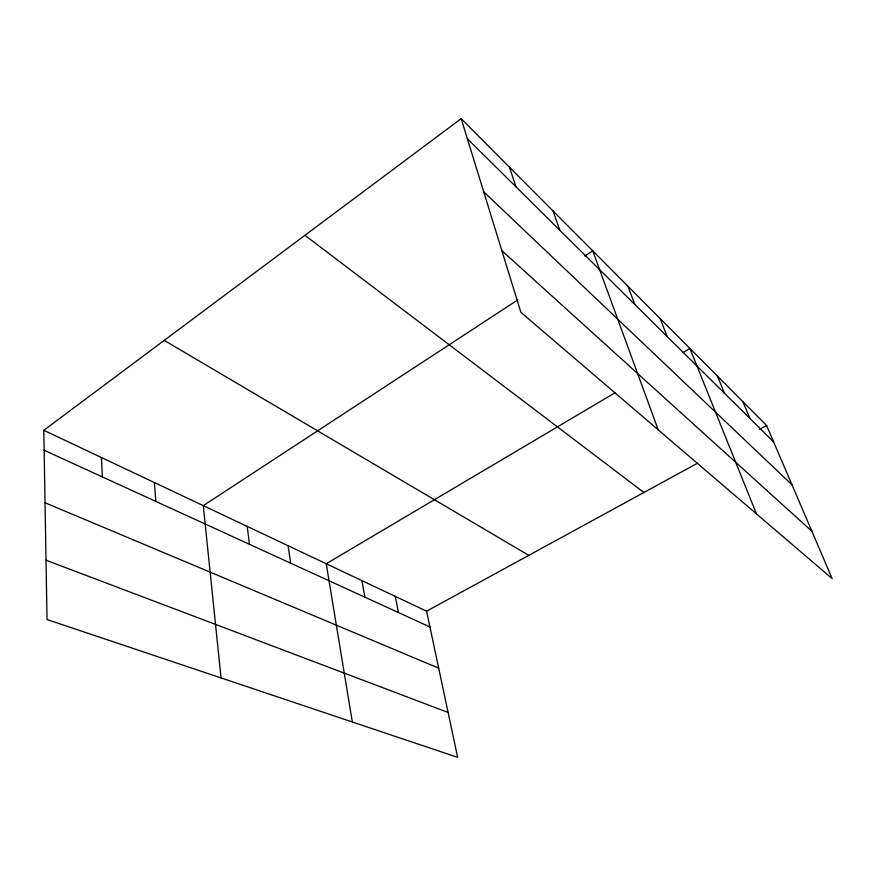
<?xml version="1.0" encoding="UTF-8"?>
<svg xmlns="http://www.w3.org/2000/svg" width="876" height="876" viewBox="0 0 876 876"><rect width="100%" height="100%" fill="white"/><g stroke="black" fill="none" stroke-linecap="round" stroke-linejoin="round"><path stroke-width="1.31" d="M43.8 430.291L426.59 611.174L457.633 757.324L47.019 619.54L43.8 430.291L461.159 118.676L766.588 425.484L832.2 578.675L520.891 312.36L461.159 118.676M517.935 299.789L203.276 505.649L221.048 677.936M584.818 256.033L592.734 250.854L658.194 429.82M615.149 392.711L326.233 563.75L352.316 721.988M682.864 352.623L689.894 348.451L756.459 513.873M426.59 611.174L697.537 463.196M759.558 429.328L766.588 425.484M46.012 560.224L448.107 712.44M45.037 502.769L438.701 668.169M44.139 450.242L429.952 626.986M164.217 340.381L528.786 555.362M304.936 235.316L643.904 492.487M501.871 250.678L811.899 531.261M483.705 191.789L792.003 484.822M467.324 138.671L773.617 441.909M742.881 401.679L749.944 418.476M717.389 376.078L724.463 393.247M660.154 318.579L667.194 336.548M627.884 286.156L634.859 304.53M553.095 211.028L559.808 230.224M509.449 167.185L515.931 186.796M395.251 596.359L398.46 612.565M361.876 580.591L364.898 597.191M288.116 545.737L290.668 563.18M247.229 526.421L249.474 544.314M154.395 482.556L155.862 501.422M101.419 457.513L102.372 476.916"/></g></svg>
